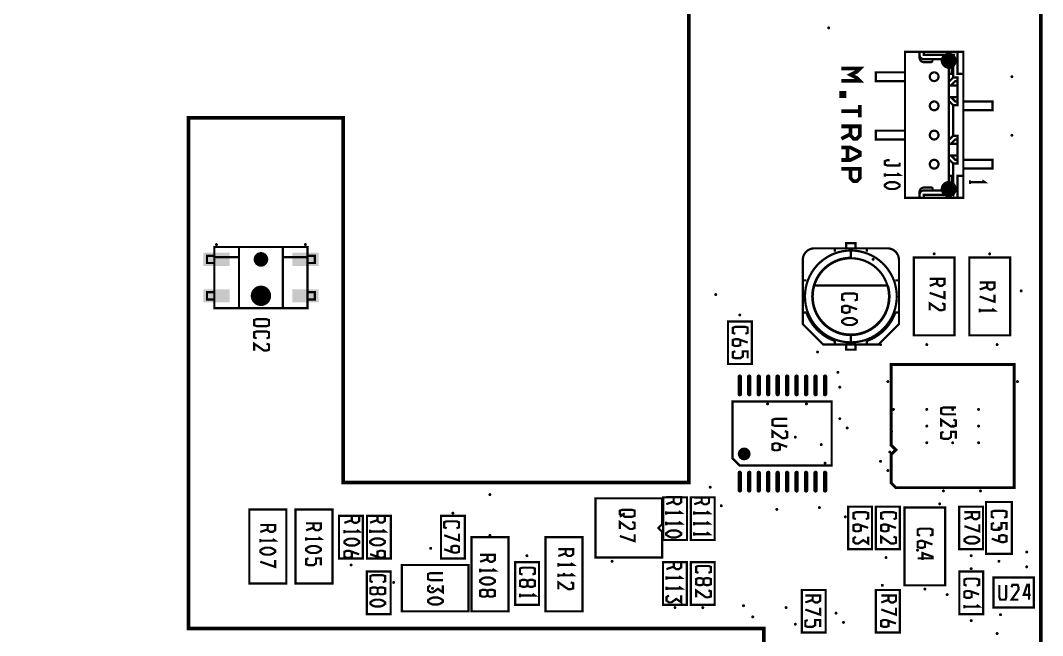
# Model space of a CAD drawing. Extents: x -3 to 440, y 331 to 583.
# Drawn here: x 67 to 137.2, y 453.2 to 495.4 of the extents above; entities that cross this region are included whole.
import ezdxf

# ---------------------------------------------------------------- set-up
doc = ezdxf.new("R2010")
doc.units = 0
doc.header["$MEASUREMENT"] = 0
doc.layers.get('0').update_dxf_attribs({"linetype": 'CONTINUOUS'})
for name, color, linetype in [('22-303-0_AST', 7, 'CONTINUOUS'), ('22-303-0_DRL', 1, 'CONTINUOUS'), ('THRUHOLE_NPT', 7, 'CONTINUOUS'), ('THRUHOLE_TAP', 1, 'CONTINUOUS')]:
    doc.layers.add(name, color=color, linetype=linetype)

# ---------------------------------------------------------------- blocks, each defined once
blk = doc.blocks.new('ROUND_2')
at = {"const_width": 0.50038}
blk.add_lwpolyline([(-0.25019, 0, 1), (0.25019, 0, 1)], format="xyb", close=True, dxfattribs=at)
blk = doc.blocks.new('RECTANGLE_39')
blk.add_solid([(0.90043, 0.44958), (0.90043, -0.44958), (-0.90043, 0.44958), (-0.90043, -0.44958)])
blk = doc.blocks.new('ROUND_40')
at = {"const_width": 0.69977}
blk.add_lwpolyline([(-0.349884, 0, 1), (0.349884, 0, 1)], format="xyb", close=True, dxfattribs=at)
blk = doc.blocks.new('OBLONG_56')
at = {"const_width": 0.29972}
blk.add_lwpolyline([(0, 0.59944), (0, -0.59944)], dxfattribs=at)
at = {"const_width": 0.14986}
for points in [[(-0.07493, 0.59944, 1), (0.07493, 0.59944, 1)], [(-0.07493, -0.59944, 1), (0.07493, -0.59944, 1)]]:
    blk.add_lwpolyline(points, format="xyb", close=True, dxfattribs=at)
blk = doc.blocks.new('ROUND_28')
at = {"const_width": 0.54991}
blk.add_lwpolyline([(-0.274954, 0, 1), (0.274954, 0, 1)], format="xyb", close=True, dxfattribs=at)
blk = doc.blocks.new('ROUND_115')
at = {"const_width": 0.10033}
blk.add_lwpolyline([(-0.050164, 0, 1), (0.050164, 0, 1)], format="xyb", close=True, dxfattribs=at)
blk = doc.blocks.new('ROUND_116')
at = {"const_width": 0.10033}
blk.add_lwpolyline([(-0.050164, 0, 1), (0.050164, 0, 1)], format="xyb", close=True, dxfattribs=at)
blk = doc.blocks.new('ROUND_117')
at = {"const_width": 0.10033}
blk.add_lwpolyline([(-0.050164, 0, 1), (0.050164, 0, 1)], format="xyb", close=True, dxfattribs=at)
blk = doc.blocks.new('ROUND_108')
at = {"const_width": 0.10033}
blk.add_lwpolyline([(-0.050164, 0, 1), (0.050164, 0, 1)], format="xyb", close=True, dxfattribs=at)

msp = doc.modelspace()

# ---------------------------------------------------------------- linework, layer by layer
at = {"layer": '22-303-0_AST'}
for points, const_width in [([(117.55, 582.606), (117.55, 572.606), (122.551, 572.606), (122.551, 582.606), (137.05, 582.606), (137.05, 342.606), (-2.95, 342.606), (-2.95, 582.606), (117.55, 582.606)], 0.254), ([(128.739, 483.447), (128.739, 483.246), (127.741, 483.246), (127.741, 493.246), (128.739, 493.246)], 0.152), ([(129.038, 483.746), (130.74, 483.746), (130.938, 483.746), (130.938, 484.747), (130.74, 484.747), (130.74, 483.746), (131.04, 483.447), (131.04, 485.595), (131.34, 485.595), (131.34, 487.498), (131.04, 487.498), (130.74, 487.196), (130.74, 489.896), (130.74, 490.147), (130.74, 490.947), (130.74, 491.196), (130.74, 491.747), (130.74, 492.745), (131.04, 493.048), (129.038, 493.048), (129.038, 493.246), (128.739, 493.246), (128.739, 493.048)], 0.152), ([(128.739, 492.847), (128.739, 493.048)], 0.152), ([(131.34, 493.246), (131.738, 493.246), (131.738, 491.747), (131.34, 491.747), (131.34, 493.246), (129.038, 493.246)], 0.152), ([(131.04, 487.498), (131.04, 489.596), (131.34, 489.596), (131.34, 491.496), (131.04, 491.496), (131.04, 493.048)], 0.152), ([(129.038, 492.745), (130.74, 492.745), (130.938, 492.745), (130.938, 491.747), (130.74, 491.747)], 0.152), ([(129.539, 492.547), (129.038, 492.547)], 0.152), ([(129.64, 492.745), (129.64, 492.646)], 0.152), ([(123.369, 491.257), (124.639, 491.257), (124.426, 491.468), (124.004, 491.679), (124.426, 491.892), (124.639, 492.103), (123.369, 492.103)], 0.254), ([(127.741, 491.247), (125.739, 491.247), (125.739, 491.547), (125.739, 491.846), (127.741, 491.846)], 0.152), ([(131.738, 484.747), (131.738, 491.747)], 0.152), ([(131.04, 491.496), (130.74, 491.196)], 0.152), ([(130.74, 490.947), (130.89, 490.947), (131.34, 490.947)], 0.152), ([(131.34, 491.247), (131.19, 491.247), (130.89, 490.947)], 0.152), ([(123.369, 490.432), (123.369, 490.218), (123.58, 490.218), (123.58, 490.432), (123.369, 490.432)], 0.254), ([(130.74, 490.147), (130.89, 490.147), (131.34, 490.147)], 0.152), ([(130.89, 490.147), (131.19, 489.847), (131.34, 489.847)], 0.152), ([(124.639, 488.758), (124.639, 489.606)], 0.254), ([(130.74, 489.896), (131.04, 489.596)], 0.152), ([(131.738, 489.248), (133.74, 489.248), (133.74, 489.548), (133.74, 489.847), (131.738, 489.847)], 0.152), ([(123.369, 489.182), (124.639, 489.182)], 0.254), ([(124.004, 488.146), (124.004, 487.511), (124.215, 487.297), (124.426, 487.297), (124.639, 487.511), (124.639, 488.146), (123.369, 488.146)], 0.254), ([(124.004, 487.615), (123.369, 487.297)], 0.254), ([(127.741, 487.246), (125.739, 487.246), (125.739, 487.546), (125.739, 487.846), (127.741, 487.846)], 0.152), ([(123.369, 485.837), (124.004, 485.837), (124.639, 486.154), (124.639, 486.368), (124.004, 486.685), (123.369, 486.685)], 0.254), ([(123.791, 485.837), (123.791, 486.685)], 0.254), ([(131.34, 487.246), (131.19, 487.246), (130.89, 486.947), (130.74, 486.947), (130.74, 487.196)], 0.152), ([(131.34, 485.847), (131.19, 485.847), (130.89, 486.147), (130.74, 486.147), (130.74, 486.947)], 0.152), ([(131.34, 486.947), (130.89, 486.947)], 0.152), ([(131.04, 485.595), (130.74, 485.898), (130.74, 486.147)], 0.152), ([(130.89, 486.147), (131.34, 486.147)], 0.152), ([(124.004, 485.225), (124.004, 484.59), (124.215, 484.376), (124.426, 484.376), (124.639, 484.59), (124.639, 485.225), (123.369, 485.225)], 0.254), ([(126.692, 485.821), (126.521, 485.821), (126.354, 485.76), (126.354, 485.524), (126.521, 485.466), (127.37, 485.466)], 0.152), ([(127.37, 485.405), (127.37, 485.644)], 0.152), ([(130.74, 485.898), (130.74, 484.747)], 0.152), ([(131.738, 485.847), (133.74, 485.847), (133.74, 485.547), (133.74, 485.247), (131.738, 485.247)], 0.152), ([(126.354, 484.686), (126.354, 484.922)], 0.152), ([(126.354, 484.805), (127.37, 484.805), (127.2, 484.922)], 0.152), ([(131.738, 483.246), (131.34, 483.246), (131.34, 484.747), (131.738, 484.747), (131.738, 483.246)], 0.152), ([(126.354, 484.145), (126.521, 484.262), (126.692, 484.323), (127.029, 484.323), (127.2, 484.262), (127.37, 484.145), (127.37, 484.026), (127.2, 483.906), (127.029, 483.848), (126.692, 483.848), (126.521, 483.906), (126.354, 484.026), (126.354, 484.145)], 0.152), ([(129.539, 483.947), (129.038, 483.947)], 0.152), ([(129.64, 483.746), (129.64, 483.848)], 0.152), ([(132.196, 484.196), (132.196, 484.432)], 0.152), ([(132.196, 484.313), (133.212, 484.313), (133.042, 484.432)], 0.152), ([(128.739, 483.647), (128.739, 483.447)], 0.152), ([(128.739, 483.246), (129.038, 483.246), (129.038, 483.447), (131.04, 483.447)], 0.152), ([(131.34, 483.246), (129.038, 483.246)], 0.152), ([(85.048, 475.672), (85.048, 479.172), (86.75, 479.172), (86.75, 475.672), (85.048, 475.672), (84.05, 475.672), (83.049, 475.672), (82.048, 475.672), (82.048, 479.172), (80.349, 479.172), (80.349, 479.873), (82.048, 479.873), (82.048, 479.172)], 0.152), ([(82.048, 479.873), (83.049, 479.873), (84.05, 479.873), (85.048, 479.873), (86.75, 479.873), (86.75, 479.172)], 0.152), ([(85.048, 479.873), (85.048, 479.172)], 0.152), ([(121.525, 479.781), (122.925, 479.781), (123.699, 479.781)], 0.152), ([(122.925, 479.781), (122.925, 479.54)], 0.152), ([(124.35, 479.781), (124.35, 480.132), (123.699, 480.132), (123.699, 479.781), (124.35, 479.781), (125.124, 479.781), (125.124, 479.54)], 0.152), ([(124.025, 479.631), (124.025, 479.131)], 0.152), ([(126.524, 479.781), (125.124, 479.781)], 0.152), ([(80.349, 478.77), (79.849, 478.77), (79.849, 479.271), (80.349, 479.271)], 0.152), ([(82.048, 475.672), (80.349, 475.672), (80.349, 479.172)], 0.152), ([(86.75, 479.271), (87.25, 479.271), (87.25, 478.77), (86.75, 478.77)], 0.152), ([(120.725, 475.382), (120.725, 477.582), (120.725, 478.981)], 0.152), ([(127.324, 475.382), (127.324, 477.582), (127.324, 478.981)], 0.152), ([(128.343, 479.149), (128.343, 473.815), (131.137, 473.815), (131.137, 479.149), (128.343, 479.149)], 0.152), ([(132.153, 479.149), (132.153, 473.815), (134.947, 473.815), (134.947, 479.149), (132.153, 479.149)], 0.152), ([(120.966, 477.582), (120.725, 477.582)], 0.152), ([(127.324, 477.582), (127.083, 477.582)], 0.152), ([(129.94, 477.686), (129.94, 477.33), (130.11, 477.211), (130.278, 477.211), (130.448, 477.33), (130.448, 477.686), (129.432, 477.686)], 0.152), ([(126.567, 477.231), (121.482, 477.231)], 0.152), ([(129.94, 477.389), (129.432, 477.211)], 0.152), ([(129.432, 476.728), (130.448, 476.373), (130.448, 476.848)], 0.152), ([(133.369, 477.432), (133.369, 477.076), (133.539, 476.957), (133.707, 476.957), (133.877, 477.076), (133.877, 477.432), (132.861, 477.432)], 0.152), ([(133.369, 477.135), (132.861, 476.957)], 0.152), ([(80.349, 476.271), (79.849, 476.271), (79.849, 476.771), (80.349, 476.771)], 0.152), ([(86.75, 476.271), (87.25, 476.271), (87.25, 476.771), (86.75, 476.771)], 0.152), ([(123.6, 476.202), (123.433, 476.261), (123.433, 476.616), (123.6, 476.677), (124.279, 476.677), (124.449, 476.616), (124.449, 476.261), (124.279, 476.202)], 0.152), ([(132.861, 476.474), (133.877, 476.119), (133.877, 476.594)], 0.152), ([(123.941, 475.778), (123.941, 475.423), (123.771, 475.364), (123.6, 475.364), (123.433, 475.423), (123.433, 475.778), (123.6, 475.839), (123.771, 475.839), (124.449, 475.6)], 0.152), ([(129.432, 475.534), (129.432, 476.009), (130.11, 475.534), (130.278, 475.534), (130.448, 475.593), (130.448, 475.948), (130.278, 476.009)], 0.152), ([(132.861, 475.4), (132.861, 475.636)], 0.152), ([(132.861, 475.517), (133.877, 475.517), (133.707, 475.636)], 0.152), ([(83.085, 474.859), (83.252, 474.917), (83.931, 474.917), (84.101, 474.859), (84.101, 474.503), (83.931, 474.445), (83.252, 474.445), (83.085, 474.503), (83.085, 474.859)], 0.152), ([(117.23, 471.846), (117.23, 474.767), (115.592, 474.767), (115.592, 471.846), (117.23, 471.846)], 0.152), ([(120.966, 475.382), (120.725, 475.382), (120.725, 474.582), (122.125, 473.182), (122.925, 473.182)], 0.152), ([(123.433, 474.823), (123.6, 474.94), (123.771, 475.001), (124.108, 475.001), (124.279, 474.94), (124.449, 474.823), (124.449, 474.704), (124.279, 474.584), (124.108, 474.526), (123.771, 474.526), (123.6, 474.584), (123.433, 474.704), (123.433, 474.823)], 0.152), ([(125.124, 473.182), (125.924, 473.182), (127.324, 474.582), (127.324, 475.382), (127.083, 475.382)], 0.152), ([(83.252, 473.607), (83.085, 473.665), (83.085, 474.021), (83.252, 474.079), (83.931, 474.079), (84.101, 474.021), (84.101, 473.665), (83.931, 473.607)], 0.152), ([(116.102, 473.922), (115.932, 473.98), (115.932, 474.336), (116.102, 474.397), (116.78, 474.397), (116.948, 474.336), (116.948, 473.98), (116.78, 473.922)], 0.152), ([(83.085, 472.768), (83.085, 473.241), (83.76, 472.768), (83.931, 472.768), (84.101, 472.827), (84.101, 473.182), (83.931, 473.241)], 0.152), ([(116.44, 473.497), (116.44, 473.142), (116.272, 473.083), (116.102, 473.083), (115.932, 473.142), (115.932, 473.497), (116.102, 473.558), (116.272, 473.558), (116.948, 473.32)], 0.152), ([(125.124, 473.424), (125.124, 473.182), (124.35, 473.182), (123.699, 473.182), (122.925, 473.182), (122.925, 473.424)], 0.152), ([(124.025, 473.332), (124.025, 473.833)], 0.152), ([(116.102, 472.72), (115.932, 472.659), (115.932, 472.304), (116.102, 472.245), (116.44, 472.245), (116.61, 472.365), (116.61, 472.72), (116.948, 472.72), (116.948, 472.245)], 0.152), ([(123.699, 473.182), (123.699, 472.832), (124.35, 472.832), (124.35, 473.182)], 0.152), ([(135.234, 471.816), (135.234, 463.368), (127.111, 463.368), (126.785, 463.693), (126.785, 465.641), (127.111, 465.966), (126.785, 466.291), (126.785, 471.816), (135.234, 471.816)], 0.201), ([(115.904, 465.382), (116.405, 464.882), (122.704, 464.882), (122.704, 469.281), (115.904, 469.281), (115.904, 465.382)], 0.152), ([(131.23, 468.397), (130.385, 468.397), (130.214, 468.455), (130.214, 468.811), (130.385, 468.869), (131.23, 468.869)], 0.152), ([(119.658, 467.607), (118.812, 467.607), (118.642, 467.666), (118.642, 468.021), (118.812, 468.082), (119.658, 468.082)], 0.152), ([(130.214, 467.559), (130.214, 468.031), (130.893, 467.559), (131.06, 467.559), (131.23, 467.617), (131.23, 467.973), (131.06, 468.031)], 0.152), ([(118.642, 466.769), (118.642, 467.244), (119.32, 466.769), (119.491, 466.769), (119.658, 466.827), (119.658, 467.183), (119.491, 467.244)], 0.152), ([(130.385, 467.193), (130.214, 467.135), (130.214, 466.779), (130.385, 466.721), (130.722, 466.721), (130.893, 466.837), (130.893, 467.193), (131.23, 467.193), (131.23, 466.721)], 0.152), ([(119.15, 466.345), (119.15, 465.989), (118.983, 465.931), (118.812, 465.931), (118.642, 465.989), (118.642, 466.345), (118.812, 466.406), (118.983, 466.406), (119.658, 466.167)], 0.152), ([(117.065, 465.697), (116.344, 465.697)], 0.152), ([(117.032, 465.834), (116.377, 465.834)], 0.152), ([(116.445, 465.933), (116.445, 465.43)], 0.152), ([(116.918, 465.971), (116.488, 465.971)], 0.152), ([(116.582, 466.02), (116.582, 465.341)], 0.152), ([(116.719, 466.042), (116.719, 465.321)], 0.152), ([(116.857, 466.009), (116.857, 465.354)], 0.152), ([(116.994, 465.895), (116.994, 465.466)], 0.152), ([(117.042, 465.56), (116.364, 465.56)], 0.152), ([(116.956, 465.423), (116.453, 465.423)], 0.152), ([(106.499, 462.639), (111.071, 462.639), (111.071, 460.861), (110.817, 460.607), (111.071, 460.353), (111.071, 458.575), (106.499, 458.575), (106.499, 462.639)], 0.152), ([(112.785, 459.781), (112.785, 462.702), (111.147, 462.702), (111.147, 459.781), (112.785, 459.781)], 0.152), ([(111.868, 462.713), (111.868, 462.357), (112.038, 462.238), (112.208, 462.238), (112.376, 462.357), (112.376, 462.713), (111.36, 462.713)], 0.152), ([(111.868, 462.415), (111.36, 462.238)], 0.152), ([(113.039, 462.702), (113.039, 459.781), (114.677, 459.781), (114.677, 462.702), (113.039, 462.702)], 0.152), ([(113.786, 462.7), (113.786, 462.344), (113.953, 462.227), (114.124, 462.227), (114.294, 462.344), (114.294, 462.7), (113.278, 462.7)], 0.152), ([(113.786, 462.405), (113.278, 462.227)], 0.152), ([(123.834, 462.067), (123.834, 459.146), (125.472, 459.146), (125.472, 462.067), (123.834, 462.067)], 0.152), ([(125.739, 462.067), (125.739, 459.146), (127.377, 459.146), (127.377, 462.067), (125.739, 462.067)], 0.152), ([(131.454, 462.067), (131.454, 459.146), (133.092, 459.146), (133.092, 462.067), (131.454, 462.067)], 0.152), ([(135.074, 458.829), (133.296, 458.829), (133.296, 462.385), (135.074, 462.385), (135.074, 458.829)], 0.152), ([(82.75, 461.877), (82.75, 456.797), (85.29, 456.797), (85.29, 461.877), (82.75, 461.877)], 0.152), ([(88.465, 456.797), (88.465, 461.877), (85.925, 461.877), (85.925, 456.797), (88.465, 456.797)], 0.152), ([(88.909, 461.432), (88.909, 458.511), (90.547, 458.511), (90.547, 461.432), (88.909, 461.432)], 0.152), ([(89.783, 461.43), (89.783, 461.074), (89.95, 460.957), (90.121, 460.957), (90.291, 461.074), (90.291, 461.43), (89.275, 461.43)], 0.152), ([(92.465, 458.511), (92.465, 461.432), (90.827, 461.432), (90.827, 458.511), (92.465, 458.511)], 0.152), ([(91.548, 461.443), (91.548, 461.087), (91.718, 460.968), (91.888, 460.968), (92.056, 461.087), (92.056, 461.443), (91.04, 461.443)], 0.152), ([(97.545, 458.511), (97.545, 461.432), (95.907, 461.432), (95.907, 458.511), (97.545, 458.511)], 0.152), ([(108.343, 461.851), (108.172, 461.791), (108.172, 461.554), (108.343, 461.496), (108.51, 461.376), (109.018, 461.376), (109.188, 461.435), (109.188, 461.791), (109.018, 461.851), (108.343, 461.851)], 0.152), ([(108.51, 461.613), (108.172, 461.376)], 0.152), ([(111.36, 461.519), (111.36, 461.755)], 0.152), ([(111.36, 461.636), (112.376, 461.636), (112.208, 461.755)], 0.152), ([(113.278, 461.506), (113.278, 461.745)], 0.152), ([(113.278, 461.625), (114.294, 461.625), (114.124, 461.745)], 0.152), ([(124.367, 461.211), (124.2, 461.27), (124.2, 461.625), (124.367, 461.684), (125.046, 461.684), (125.216, 461.625), (125.216, 461.27), (125.046, 461.211)], 0.152), ([(126.272, 461.211), (126.105, 461.27), (126.105, 461.625), (126.272, 461.684), (126.951, 461.684), (127.121, 461.625), (127.121, 461.27), (126.951, 461.211)], 0.152), ([(130.502, 456.67), (130.502, 462.004), (127.708, 462.004), (127.708, 456.67), (130.502, 456.67)], 0.152), ([(132.328, 461.684), (132.328, 461.328), (132.495, 461.211), (132.666, 461.211), (132.836, 461.328), (132.836, 461.684), (131.82, 461.684)], 0.152), ([(132.328, 461.389), (131.82, 461.211)], 0.152), ([(133.857, 461.31), (133.687, 461.369), (133.687, 461.724), (133.857, 461.783), (134.535, 461.783), (134.703, 461.724), (134.703, 461.369), (134.535, 461.31)], 0.152), ([(84.014, 460.808), (84.014, 460.452), (84.185, 460.333), (84.355, 460.333), (84.522, 460.452), (84.522, 460.808), (83.506, 460.808)], 0.152), ([(87.156, 460.922), (87.156, 460.566), (87.324, 460.447), (87.494, 460.447), (87.664, 460.566), (87.664, 460.922), (86.648, 460.922)], 0.152), ([(89.783, 461.135), (89.275, 460.957)], 0.152), ([(91.548, 461.145), (91.04, 460.968)], 0.152), ([(96.29, 460.587), (96.12, 460.645), (96.12, 461.001), (96.29, 461.062), (96.968, 461.062), (97.136, 461.001), (97.136, 460.645), (96.968, 460.587)], 0.152), ([(108.172, 460.538), (108.172, 461.013), (108.851, 460.538), (109.018, 460.538), (109.188, 460.597), (109.188, 460.952), (109.018, 461.013)], 0.152), ([(111.36, 460.797), (111.36, 461.036)], 0.152), ([(111.36, 460.917), (112.376, 460.917), (112.208, 461.036)], 0.152), ([(113.278, 460.787), (113.278, 461.023)], 0.152), ([(113.278, 460.907), (114.294, 460.907), (114.124, 461.023)], 0.152), ([(124.708, 460.787), (124.708, 460.432), (124.538, 460.373), (124.367, 460.373), (124.2, 460.432), (124.2, 460.787), (124.367, 460.846), (124.538, 460.846), (125.216, 460.609)], 0.152), ([(126.613, 460.787), (126.613, 460.432), (126.443, 460.373), (126.272, 460.373), (126.105, 460.432), (126.105, 460.787), (126.272, 460.846), (126.443, 460.846), (127.121, 460.609)], 0.152), ([(131.82, 460.729), (132.836, 460.373), (132.836, 460.846)], 0.152), ([(133.857, 460.945), (133.687, 460.886), (133.687, 460.531), (133.857, 460.472), (134.195, 460.472), (134.365, 460.589), (134.365, 460.945), (134.703, 460.945), (134.703, 460.472)], 0.152), ([(84.014, 460.51), (83.506, 460.333)], 0.152), ([(87.156, 460.625), (86.648, 460.447)], 0.152), ([(86.648, 459.728), (86.648, 459.964)], 0.152), ([(86.648, 459.847), (87.664, 459.847), (87.494, 459.964)], 0.152), ([(89.275, 460.236), (89.275, 460.475)], 0.152), ([(89.275, 460.355), (90.291, 460.355), (90.121, 460.475)], 0.152), ([(91.04, 460.249), (91.04, 460.485)], 0.152), ([(91.04, 460.366), (92.056, 460.366), (91.888, 460.485)], 0.152), ([(96.12, 460.104), (97.136, 459.748), (97.136, 460.223)], 0.152), ([(100.53, 454.892), (100.53, 459.972), (97.99, 459.972), (97.99, 454.892), (100.53, 454.892)], 0.152), ([(103.07, 459.972), (103.07, 454.892), (105.61, 454.892), (105.61, 459.972), (103.07, 459.972)], 0.152), ([(108.172, 460.056), (109.188, 459.7), (109.188, 460.175)], 0.152), ([(111.36, 460.256), (111.53, 460.376), (111.7, 460.434), (112.038, 460.434), (112.208, 460.376), (112.376, 460.256), (112.376, 460.137), (112.208, 460.02), (112.038, 459.959), (111.7, 459.959), (111.53, 460.02), (111.36, 460.137), (111.36, 460.256)], 0.152), ([(113.278, 460.068), (113.278, 460.305)], 0.152), ([(113.278, 460.185), (114.294, 460.185), (114.124, 460.305)], 0.152), ([(124.367, 460.007), (124.2, 459.891), (124.2, 459.652), (124.367, 459.535), (124.538, 459.535), (124.875, 459.771), (125.216, 459.535), (125.216, 460.007)], 0.152), ([(126.105, 459.535), (126.105, 460.007), (126.78, 459.535), (126.951, 459.535), (127.121, 459.593), (127.121, 459.949), (126.951, 460.007)], 0.152), ([(128.777, 460.081), (128.607, 460.14), (128.607, 460.495), (128.777, 460.556), (129.452, 460.556), (129.623, 460.495), (129.623, 460.14), (129.452, 460.081)], 0.152), ([(131.82, 459.83), (131.987, 459.949), (132.158, 460.007), (132.495, 460.007), (132.666, 459.949), (132.836, 459.83), (132.836, 459.713), (132.666, 459.593), (132.495, 459.535), (132.158, 459.535), (131.987, 459.593), (131.82, 459.713), (131.82, 459.83)], 0.152), ([(134.195, 459.692), (134.195, 460.048), (134.365, 460.106), (134.535, 460.106), (134.703, 460.048), (134.703, 459.692), (134.535, 459.634), (134.365, 459.634), (133.687, 459.87)], 0.152), ([(83.506, 459.614), (83.506, 459.85)], 0.152), ([(83.506, 459.733), (84.522, 459.733), (84.355, 459.85)], 0.152), ([(86.648, 459.187), (86.816, 459.304), (86.986, 459.365), (87.324, 459.365), (87.494, 459.304), (87.664, 459.187), (87.664, 459.068), (87.494, 458.948), (87.324, 458.89), (86.986, 458.89), (86.816, 458.948), (86.648, 459.068), (86.648, 459.187)], 0.152), ([(89.275, 459.695), (89.442, 459.814), (89.613, 459.873), (89.95, 459.873), (90.121, 459.814), (90.291, 459.695), (90.291, 459.576), (90.121, 459.459), (89.95, 459.398), (89.613, 459.398), (89.442, 459.459), (89.275, 459.576), (89.275, 459.695)], 0.152), ([(91.04, 459.705), (91.21, 459.825), (91.38, 459.883), (91.718, 459.883), (91.888, 459.825), (92.056, 459.705), (92.056, 459.588), (91.888, 459.469), (91.718, 459.411), (91.38, 459.411), (91.21, 459.469), (91.04, 459.588), (91.04, 459.705)], 0.152), ([(96.628, 458.969), (96.628, 459.324), (96.798, 459.385), (96.968, 459.385), (97.136, 459.324), (97.136, 458.969), (96.968, 458.91), (96.798, 458.91), (96.12, 459.146)], 0.152), ([(129.115, 459.657), (129.115, 459.301), (128.944, 459.243), (128.777, 459.243), (128.607, 459.301), (128.607, 459.657), (128.777, 459.718), (128.944, 459.718), (129.623, 459.479)], 0.152), ([(83.506, 459.073), (83.677, 459.19), (83.847, 459.251), (84.185, 459.251), (84.355, 459.19), (84.522, 459.073), (84.522, 458.953), (84.355, 458.834), (84.185, 458.776), (83.847, 458.776), (83.677, 458.834), (83.506, 458.953), (83.506, 459.073)], 0.152), ([(89.783, 458.976), (89.783, 458.621), (89.613, 458.56), (89.442, 458.56), (89.275, 458.621), (89.275, 458.976), (89.442, 459.035), (89.613, 459.035), (90.291, 458.798)], 0.152), ([(91.548, 458.631), (91.548, 458.986), (91.718, 459.045), (91.888, 459.045), (92.056, 458.986), (92.056, 458.631), (91.888, 458.572), (91.718, 458.572), (91.04, 458.809)], 0.152), ([(99.094, 458.763), (99.094, 458.407), (99.262, 458.288), (99.432, 458.288), (99.602, 458.407), (99.602, 458.763), (98.586, 458.763)], 0.152), ([(104.461, 459.157), (104.461, 458.801), (104.632, 458.682), (104.802, 458.682), (104.969, 458.801), (104.969, 459.157), (103.953, 459.157)], 0.152), ([(104.461, 458.859), (103.953, 458.682)], 0.152), ([(128.944, 458.405), (128.944, 458.88), (129.623, 458.641), (129.623, 458.524), (128.607, 458.524)], 0.152), ([(83.506, 458.293), (84.522, 457.937), (84.522, 458.412)], 0.152), ([(86.816, 458.527), (86.648, 458.466), (86.648, 458.11), (86.816, 458.052), (87.156, 458.052), (87.324, 458.171), (87.324, 458.527), (87.664, 458.527), (87.664, 458.052)], 0.152), ([(97.786, 458.067), (93.214, 458.067), (93.214, 454.892), (97.786, 454.892), (97.786, 458.067)], 0.152), ([(99.094, 458.466), (98.586, 458.288)], 0.152), ([(102.625, 455.336), (102.625, 458.257), (100.987, 458.257), (100.987, 455.336), (102.625, 455.336)], 0.152), ([(101.497, 457.412), (101.327, 457.47), (101.327, 457.826), (101.497, 457.887), (102.175, 457.887), (102.343, 457.826), (102.343, 457.47), (102.175, 457.412)], 0.152), ([(103.953, 457.963), (103.953, 458.199)], 0.152), ([(103.953, 458.082), (104.969, 458.082), (104.802, 458.199)], 0.152), ([(111.134, 458.257), (111.134, 455.336), (112.772, 455.336), (112.772, 458.257), (111.134, 458.257)], 0.152), ([(111.881, 458.255), (111.881, 457.899), (112.048, 457.782), (112.219, 457.782), (112.389, 457.899), (112.389, 458.255), (111.373, 458.255)], 0.152), ([(111.881, 457.96), (111.373, 457.782)], 0.152), ([(113.039, 458.257), (113.039, 455.336), (114.677, 455.336), (114.677, 458.257), (113.039, 458.257)], 0.152), ([(113.572, 457.528), (113.405, 457.587), (113.405, 457.942), (113.572, 458.001), (114.251, 458.001), (114.421, 457.942), (114.421, 457.587), (114.251, 457.528)], 0.152), ([(90.814, 457.622), (90.814, 454.701), (92.452, 454.701), (92.452, 457.622), (90.814, 457.622)], 0.152), ([(91.22, 456.893), (91.053, 456.952), (91.053, 457.307), (91.22, 457.366), (91.899, 457.366), (92.069, 457.307), (92.069, 456.952), (91.899, 456.893)], 0.152), ([(96.031, 457.033), (95.185, 457.033), (95.015, 457.092), (95.015, 457.447), (95.185, 457.508), (96.031, 457.508)], 0.152), ([(98.586, 457.569), (98.586, 457.805)], 0.152), ([(98.586, 457.688), (99.602, 457.688), (99.432, 457.805)], 0.152), ([(98.586, 457.028), (98.754, 457.145), (98.924, 457.206), (99.262, 457.206), (99.432, 457.145), (99.602, 457.028), (99.602, 456.909), (99.432, 456.789), (99.262, 456.731), (98.924, 456.731), (98.754, 456.789), (98.586, 456.909), (98.586, 457.028)], 0.152), ([(103.953, 457.244), (103.953, 457.48)], 0.152), ([(103.953, 457.361), (104.969, 457.361), (104.802, 457.48)], 0.152), ([(111.373, 457.061), (111.373, 457.3)], 0.152), ([(111.373, 457.18), (112.389, 457.18), (112.219, 457.3)], 0.152), ([(113.913, 456.749), (114.08, 456.69), (114.251, 456.69), (114.421, 456.749), (114.421, 457.104), (114.251, 457.163), (114.08, 457.163), (113.913, 457.104), (113.913, 456.749), (113.743, 456.69), (113.572, 456.69), (113.405, 456.749), (113.405, 457.104), (113.572, 457.163), (113.743, 457.163), (113.913, 457.104)], 0.152), ([(133.105, 454.701), (133.105, 457.622), (131.467, 457.622), (131.467, 454.701), (133.105, 454.701)], 0.152), ([(136.572, 455.146), (136.572, 457.203), (133.804, 457.203), (133.804, 455.146), (136.572, 455.146)], 0.152), ([(91.561, 456.114), (91.728, 456.055), (91.899, 456.055), (92.069, 456.114), (92.069, 456.469), (91.899, 456.528), (91.728, 456.528), (91.561, 456.469), (91.561, 456.114), (91.391, 456.055), (91.22, 456.055), (91.053, 456.114), (91.053, 456.469), (91.22, 456.528), (91.391, 456.528), (91.561, 456.469)], 0.152), ([(95.185, 456.67), (95.015, 456.55), (95.015, 456.314), (95.185, 456.195), (95.353, 456.195), (95.693, 456.431), (96.031, 456.195), (96.031, 456.67)], 0.152), ([(101.835, 456.632), (102.005, 456.573), (102.175, 456.573), (102.343, 456.632), (102.343, 456.987), (102.175, 457.048), (102.005, 457.048), (101.835, 456.987), (101.835, 456.632), (101.667, 456.573), (101.497, 456.573), (101.327, 456.632), (101.327, 456.987), (101.497, 457.048), (101.667, 457.048), (101.835, 456.987)], 0.152), ([(103.953, 456.406), (103.953, 456.878), (104.632, 456.406), (104.802, 456.406), (104.969, 456.464), (104.969, 456.82), (104.802, 456.878)], 0.152), ([(111.373, 456.342), (111.373, 456.578)], 0.152), ([(111.373, 456.462), (112.389, 456.462), (112.219, 456.578)], 0.152), ([(131.977, 456.65), (131.807, 456.708), (131.807, 457.064), (131.977, 457.125), (132.655, 457.125), (132.823, 457.064), (132.823, 456.708), (132.655, 456.65)], 0.152), ([(134.685, 456.703), (134.685, 455.857), (134.626, 455.687), (134.271, 455.687), (134.212, 455.857), (134.212, 456.703)], 0.152), ([(135.523, 455.687), (135.051, 455.687), (135.523, 456.365), (135.523, 456.535), (135.465, 456.703), (135.109, 456.703), (135.051, 456.535)], 0.152), ([(136.361, 456.027), (135.889, 456.027), (136.125, 456.703), (136.244, 456.703), (136.244, 455.687)], 0.152), ([(95.015, 455.654), (95.185, 455.771), (95.353, 455.832), (95.693, 455.832), (95.861, 455.771), (96.031, 455.654), (96.031, 455.534), (95.861, 455.415), (95.693, 455.357), (95.353, 455.357), (95.185, 455.415), (95.015, 455.534), (95.015, 455.654)], 0.152), ([(99.094, 455.951), (99.262, 455.893), (99.432, 455.893), (99.602, 455.951), (99.602, 456.307), (99.432, 456.368), (99.262, 456.368), (99.094, 456.307), (99.094, 455.951), (98.924, 455.893), (98.754, 455.893), (98.586, 455.951), (98.586, 456.307), (98.754, 456.368), (98.924, 456.368), (99.094, 456.307)], 0.152), ([(101.327, 455.855), (101.327, 456.091)], 0.152), ([(101.327, 455.971), (102.343, 455.971), (102.175, 456.091)], 0.152), ([(111.54, 455.979), (111.373, 455.86), (111.373, 455.623), (111.54, 455.504), (111.711, 455.504), (112.048, 455.74), (112.389, 455.504), (112.389, 455.979)], 0.152), ([(113.405, 455.852), (113.405, 456.324), (114.08, 455.852), (114.251, 455.852), (114.421, 455.91), (114.421, 456.266), (114.251, 456.324)], 0.152), ([(120.659, 456.352), (120.659, 453.431), (122.297, 453.431), (122.297, 456.352), (120.659, 456.352)], 0.152), ([(121.406, 455.969), (121.406, 455.613), (121.573, 455.496), (121.744, 455.496), (121.914, 455.613), (121.914, 455.969), (120.898, 455.969)], 0.152), ([(125.739, 456.352), (125.739, 453.431), (127.377, 453.431), (127.377, 456.352), (125.739, 456.352)], 0.152), ([(126.613, 455.969), (126.613, 455.613), (126.78, 455.496), (126.951, 455.496), (127.121, 455.613), (127.121, 455.969), (126.105, 455.969)], 0.152), ([(132.315, 456.225), (132.315, 455.87), (132.147, 455.811), (131.977, 455.811), (131.807, 455.87), (131.807, 456.225), (131.977, 456.286), (132.147, 456.286), (132.823, 456.048)], 0.152), ([(91.053, 455.512), (91.22, 455.631), (91.391, 455.689), (91.728, 455.689), (91.899, 455.631), (92.069, 455.512), (92.069, 455.395), (91.899, 455.275), (91.728, 455.217), (91.391, 455.217), (91.22, 455.275), (91.053, 455.395), (91.053, 455.512)], 0.152), ([(121.406, 455.674), (120.898, 455.496)], 0.152), ([(120.898, 455.014), (121.914, 454.658), (121.914, 455.131)], 0.152), ([(126.613, 455.674), (126.105, 455.496)], 0.152), ([(126.105, 455.014), (127.121, 454.658), (127.121, 455.131)], 0.152), ([(131.807, 455.093), (131.807, 455.329)], 0.152), ([(131.807, 455.209), (132.823, 455.209), (132.655, 455.329)], 0.152), ([(121.065, 454.292), (120.898, 454.234), (120.898, 453.878), (121.065, 453.82), (121.406, 453.82), (121.573, 453.937), (121.573, 454.292), (121.914, 454.292), (121.914, 453.82)], 0.152), ([(126.613, 454.234), (126.613, 453.878), (126.443, 453.82), (126.272, 453.82), (126.105, 453.878), (126.105, 454.234), (126.272, 454.292), (126.443, 454.292), (127.121, 454.056)], 0.152)]:
    msp.add_lwpolyline(points, dxfattribs=dict(at, const_width=const_width))
at = {"layer": '22-303-0_AST', "const_width": 0.152}
for points in [[(128.739, 493.048, 0.414214), (129.038, 492.748)], [(128.739, 492.847, 0.414214), (129.038, 492.547)], [(129.516, 492.542, 0.414214), (129.615, 492.641)], [(129.74, 491.846, 0.414214), (129.44, 491.547)], [(129.44, 491.547, 0.414214), (129.74, 491.247)], [(130.039, 491.547, 0.414214), (129.74, 491.846)], [(129.74, 491.247, 0.414214), (130.039, 491.547)], [(129.74, 489.847, 0.414214), (129.44, 489.548)], [(129.44, 489.548, 0.414214), (129.74, 489.248)], [(130.039, 489.548, 0.414214), (129.74, 489.847)], [(129.74, 489.248, 0.414214), (130.039, 489.548)], [(129.74, 487.846, 0.414214), (129.44, 487.546)], [(129.44, 487.546, 0.414214), (129.74, 487.246)], [(130.039, 487.546, 0.414214), (129.74, 487.846)], [(129.74, 487.246, 0.414214), (130.039, 487.546)], [(129.74, 485.847, 0.414214), (129.44, 485.547)], [(129.44, 485.547, 0.414214), (129.74, 485.247)], [(130.039, 485.547, 0.414214), (129.74, 485.847)], [(129.74, 485.247, 0.414214), (130.039, 485.547)], [(129.038, 483.947, 0.414214), (128.739, 483.647)], [(129.64, 483.848, 0.414214), (129.539, 483.949)], [(129.038, 483.746, 0.414214), (128.739, 483.447)], [(121.525, 479.781, 0.414214), (120.725, 478.981)], [(124.025, 479.631, 0.414214), (120.875, 476.482)], [(127.174, 476.482, 0.414214), (124.025, 479.631)], [(127.324, 478.981, 0.414214), (126.524, 479.781)], [(124.025, 479.131, 0.414214), (121.375, 476.482)], [(124.025, 479.101, 0.414214), (121.406, 476.482)], [(126.643, 476.482, 0.414214), (124.025, 479.101)], [(126.674, 476.482, 0.071771), (126.566, 477.231)], [(120.875, 476.482, 0.414214), (124.025, 473.332)], [(121.375, 476.482, 0.071771), (121.483, 475.733)], [(121.406, 476.482, 0.414214), (124.025, 473.863)], [(124.025, 473.863, 0.414214), (126.643, 476.482)], [(124.025, 473.332, 0.414214), (127.174, 476.482)], [(124.025, 473.833, 0.414214), (126.674, 476.482)], [(121.482, 475.733, 0.332556), (124.025, 473.83)], [(124.025, 473.833, 0.332556), (126.567, 475.733)], [(120.966, 475.382, 0.223707), (122.925, 473.424)], [(125.124, 473.424, 0.223707), (127.083, 475.382)], [(116.704, 466.042, 0.414214), (116.344, 465.682)], [(116.344, 465.682, 0.414214), (116.704, 465.321)], [(117.065, 465.682, 0.414214), (116.704, 466.042)], [(116.704, 465.321, 0.414214), (117.065, 465.682)]]:
    msp.add_lwpolyline(points, format="xyb", dxfattribs=at)
at = {"layer": '22-303-0_DRL', "const_width": 0.254}
for points in [[(117.55, 582.606), (117.55, 572.606), (122.551, 572.606), (122.551, 582.606), (137.05, 582.606), (137.05, 342.606), (-2.95, 342.606), (-2.95, 582.606), (117.55, 582.606)], [(100.004, 391.242), (83.004, 391.242), (83.004, 431.719), (16.049, 431.719), (16.049, 496.589), (20.05, 496.589), (20.05, 505.59), (11.8, 505.59), (11.8, 529.172), (16.049, 529.172), (16.049, 563.388), (118.05, 563.388), (118.05, 533.388), (112.915, 533.388), (112.915, 463.721), (89.186, 463.721), (89.186, 488.72), (78.589, 488.72), (78.589, 453.721), (118.05, 453.721), (118.05, 431.719), (100.004, 431.719), (100.004, 391.242)]]:
    msp.add_lwpolyline(points, dxfattribs=at)

# ---------------------------------------------------------------- block references
at = {"layer": '22-303-0_AST'}
for name, p in [('RECTANGLE_39', (80.499, 479.022)), ('ROUND_2', (83.55, 479.022)), ('RECTANGLE_39', (86.6, 479.022)), ('RECTANGLE_39', (80.499, 476.523)), ('ROUND_40', (83.55, 476.523)), ('RECTANGLE_39', (86.6, 476.523)), ('OBLONG_56', (116.405, 470.381)), ('OBLONG_56', (117.055, 470.381)), ('OBLONG_56', (117.705, 470.381)), ('OBLONG_56', (118.355, 470.381)), ('OBLONG_56', (119.003, 470.381)), ('OBLONG_56', (119.653, 470.381)), ('OBLONG_56', (120.303, 470.381)), ('OBLONG_56', (120.954, 470.381)), ('OBLONG_56', (121.604, 470.381)), ('OBLONG_56', (122.254, 470.381)), ('OBLONG_56', (116.405, 463.782)), ('OBLONG_56', (117.055, 463.782)), ('OBLONG_56', (117.705, 463.782)), ('OBLONG_56', (118.355, 463.782)), ('OBLONG_56', (119.003, 463.782)), ('OBLONG_56', (119.653, 463.782)), ('OBLONG_56', (120.303, 463.782)), ('OBLONG_56', (120.954, 463.782)), ('OBLONG_56', (121.604, 463.782)), ('OBLONG_56', (122.254, 463.782))]:
    msp.add_blockref(name, p, dxfattribs=at)
at = {"layer": '22-303-0_DRL'}
for name, p in [('ROUND_117', (122.501, 494.897)), ('ROUND_28', (130.74, 492.646)), ('ROUND_116', (135.074, 491.547)), ('ROUND_116', (135.074, 487.531)), ('ROUND_28', (130.74, 483.848)), ('ROUND_117', (80.499, 480.038)), ('ROUND_117', (86.6, 480.038)), ('ROUND_2', (83.55, 479.022)), ('ROUND_117', (125.549, 479.022)), ('ROUND_117', (129.74, 479.403)), ('ROUND_117', (133.55, 479.403)), ('ROUND_40', (83.55, 476.523)), ('ROUND_117', (135.709, 476.863)), ('ROUND_117', (114.754, 476.609)), ('ROUND_117', (116.405, 475.212)), ('ROUND_117', (121.739, 472.672)), ('ROUND_117', (126.057, 473.18)), ('ROUND_117', (129.232, 473.18)), ('ROUND_117', (134.058, 473.18)), ('ROUND_117', (123.136, 471.275)), ('ROUND_117', (126.565, 470.642)), ('ROUND_117', (135.455, 470.642)), ('ROUND_117', (123.263, 470.259)), ('ROUND_117', (118.31, 469.116)), ('ROUND_117', (120.977, 469.116)), ('ROUND_116', (126.946, 468.735)), ('ROUND_115', (129.232, 468.735)), ('ROUND_115', (131.01, 468.735)), ('ROUND_115', (132.788, 468.735)), ('ROUND_117', (123.263, 468.1)), ('ROUND_117', (123.771, 467.465)), ('ROUND_117', (126.819, 467.211)), ('ROUND_115', (129.232, 467.592)), ('ROUND_115', (131.01, 467.592)), ('ROUND_115', (132.788, 467.592)), ('ROUND_117', (120.215, 466.83)), ('ROUND_117', (121.993, 466.322)), ('ROUND_115', (129.232, 466.449)), ('ROUND_115', (131.01, 466.449)), ('ROUND_115', (132.788, 466.449)), ('ROUND_117', (126.692, 465.814)), ('ROUND_117', (122.254, 465.052)), ('ROUND_117', (126.057, 465.179)), ('ROUND_116', (126.565, 464.544)), ('ROUND_117', (99.26, 462.893)), ('ROUND_117', (114.373, 463.401)), ('ROUND_116', (130.375, 463.147)), ('ROUND_117', (132.915, 463.147)), ('ROUND_117', (115.135, 462.131)), ('ROUND_116', (130.121, 462.258)), ('ROUND_117', (96.72, 461.623)), ('ROUND_117', (118.945, 461.877)), ('ROUND_117', (121.866, 462.004)), ('ROUND_117', (123.644, 461.369)), ('ROUND_117', (99.26, 460.099)), ('ROUND_117', (134.185, 460.607)), ('ROUND_117', (95.196, 459.21)), ('ROUND_117', (101.8, 458.702)), ('ROUND_117', (126.438, 458.575)), ('ROUND_117', (128.597, 459.083)), ('ROUND_117', (132.28, 458.702)), ('ROUND_117', (136.09, 458.956)), ('ROUND_117', (89.735, 458.067)), ('ROUND_117', (107.642, 458.321)), ('ROUND_117', (134.185, 458.321)), ('ROUND_117', (136.09, 457.94)), ('ROUND_117', (104.34, 457.432)), ('ROUND_117', (132.28, 457.813)), ('ROUND_117', (92.656, 456.873)), ('ROUND_117', (95.323, 456.467)), ('ROUND_117', (126.184, 456.67)), ('ROUND_117', (129.105, 456.416)), ('ROUND_117', (130.629, 456.035)), ('ROUND_117', (111.96, 455.146)), ('ROUND_117', (113.865, 455.146)), ('ROUND_117', (116.659, 455.273)), ('ROUND_117', (119.58, 455.146)), ('ROUND_116', (117.294, 454.511)), ('ROUND_117', (123.009, 454.765)), ('ROUND_117', (134.289, 454.661)), ('ROUND_117', (120.215, 454.003)), ('ROUND_117', (123.517, 454.13)), ('ROUND_117', (132.28, 454.257)), ('ROUND_117', (134.058, 453.368))]:
    msp.add_blockref(name, p, dxfattribs=at)
at = {"layer": 'THRUHOLE_NPT'}
for name, p in [('ROUND_28', (130.74, 492.646)), ('ROUND_28', (130.74, 483.848)), ('ROUND_2', (83.55, 479.022)), ('ROUND_40', (83.55, 476.523))]:
    msp.add_blockref(name, p, dxfattribs=at)
at = {"layer": 'THRUHOLE_TAP'}
for p in [(122.501, 494.897), (135.074, 491.547), (135.074, 487.531), (80.499, 480.038), (86.6, 480.038), (125.549, 479.022), (129.74, 479.403), (133.55, 479.403), (135.709, 476.863), (114.754, 476.609), (116.405, 475.212), (121.739, 472.672), (126.057, 473.18), (129.232, 473.18), (134.058, 473.18), (123.136, 471.275), (126.565, 470.642), (135.455, 470.642), (123.263, 470.259), (118.31, 469.116), (120.977, 469.116), (126.946, 468.735), (129.232, 468.735), (131.01, 468.735), (132.788, 468.735), (123.263, 468.1), (123.771, 467.465), (126.819, 467.211), (129.232, 467.592), (131.01, 467.592), (132.788, 467.592), (120.215, 466.83), (121.993, 466.322), (129.232, 466.449), (131.01, 466.449), (132.788, 466.449), (126.692, 465.814), (122.254, 465.052), (126.057, 465.179), (126.565, 464.544), (99.26, 462.893), (114.373, 463.401), (130.375, 463.147), (132.915, 463.147), (115.135, 462.131), (130.121, 462.258), (96.72, 461.623), (118.945, 461.877), (121.866, 462.004), (123.644, 461.369), (99.26, 460.099), (134.185, 460.607), (95.196, 459.21), (101.8, 458.702), (126.438, 458.575), (128.597, 459.083), (132.28, 458.702), (136.09, 458.956), (89.735, 458.067), (107.642, 458.321), (134.185, 458.321), (136.09, 457.94), (104.34, 457.432), (132.28, 457.813), (92.656, 456.873), (95.323, 456.467), (126.184, 456.67), (129.105, 456.416), (130.629, 456.035), (111.96, 455.146), (113.865, 455.146), (116.659, 455.273), (119.58, 455.146), (117.294, 454.511), (123.009, 454.765), (134.289, 454.661), (120.215, 454.003), (123.517, 454.13), (132.28, 454.257), (134.058, 453.368)]:
    msp.add_blockref('ROUND_108', p, dxfattribs=at)

doc.saveas('drawing.dxf')
